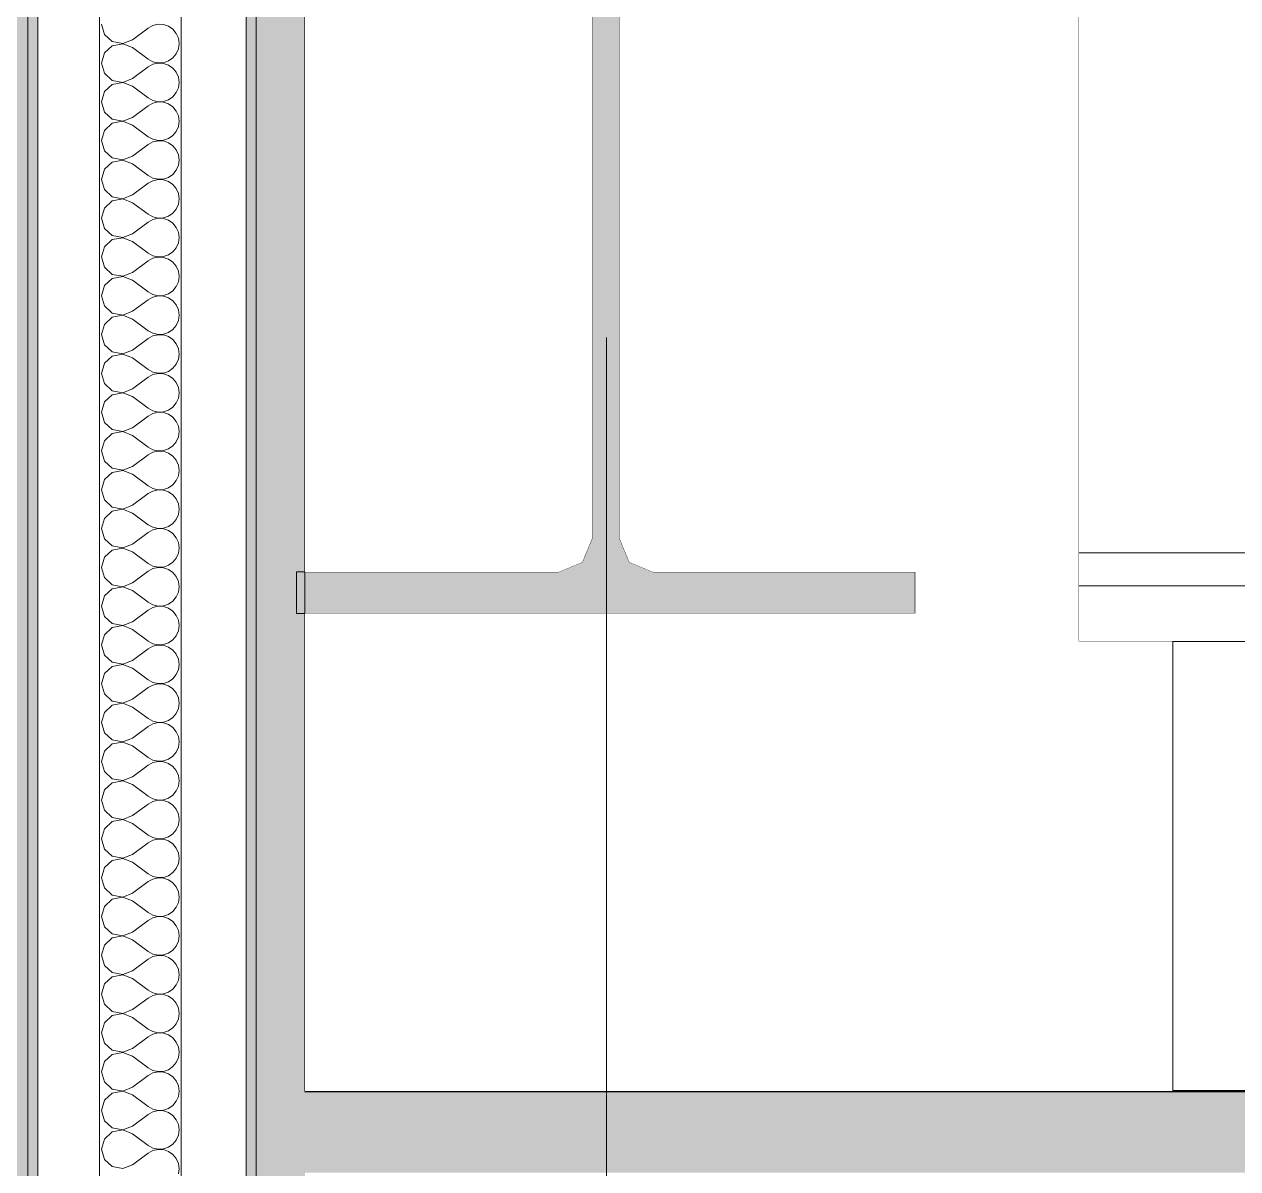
# Model space of a CAD drawing. Header units: millimetres. Extents: x -48147 to 1436659, y -488302 to 18123.
# Drawn here: x 1419576 to 1419948.3, y -476006.6 to -475655.4 of the extents above; entities that cross this region are included whole.
import ezdxf
from ezdxf.enums import TextEntityAlignment as Align

# ---------------------------------------------------------------- set-up
doc = ezdxf.new("R2010")
doc.units = ezdxf.units.MM
doc.header["$MEASUREMENT"] = 0
doc.linetypes.add('Double Dashed', pattern=[546.805537, 264.583325, -105.833328, 70.555556, -105.833328])
doc.linetypes.add('Wipeout_Contour', pattern=[1000, 0, -1000])
for name, color, linetype in [('A-25-M_Wall_Int', 7, 'Continuous'), ('New_A-15-MG_Structural_Grid_Phase_2', 7, 'Continuous'), ('New_A-20-M_Ceiling', 7, 'Continuous'), ('New_A-25-M_Wall_Int', 7, 'Continuous'), ('S-280-M_STRUCT_FRAME.IFC Import', 7, 'Continuous')]:
    doc.layers.add(name, color=color, linetype=linetype)
for name, color, linetype, lineweight in [('A-25-M_Wall_Int_Pen_No__87', 8, 'Continuous', 20), ('New_A-25-M_Wall_Int_Pen_No__1', 7, 'Continuous', 13), ('S-280-M_STRUCT_FRAME.IFC Import_Pen_No__1', 7, 'Continuous', 13), ('S-280-M_STRUCT_FRAME.IFC Import_Pen_No__160', 5, 'Continuous', 200), ('S-280-M_STRUCT_FRAME.IFC Import_Pen_No__90', 8, 'Continuous', 20)]:
    doc.layers.add(name, color=color, linetype=linetype, lineweight=lineweight)
for name, color, linetype, lineweight, true_color in [('New_A-15-MG_Structural_Grid_Phase_2_Pen_No__222', 7, 'Continuous', 13, 0x65af33), ('New_A-20-M_Ceiling_Pen_No__107', 7, 'Continuous', 15, 0xa6a6a6), ('New_A-20-M_Ceiling_Pen_No__29', 7, 'Continuous', 50, 0x2a2a2a), ('New_A-25-M_Wall_Int_Pen_No__107', 7, 'Continuous', 15, 0xa6a6a6)]:
    doc.layers.add(name, color=color, linetype=linetype, lineweight=lineweight, true_color=true_color)
doc.styles.add('GENERATED_STYLE_2', font='')
doc.styles.get('GENERATED_STYLE_2').set_extended_font_data('Swis721 BT')

# ---------------------------------------------------------------- blocks, each defined once
blk = doc.blocks.new('Section Elem_308_2', base_point=(1424163.9, -483032.8))
at = {"layer": 'New_A-20-M_Ceiling_Pen_No__107', "linetype": 'Continuous'}
blk.add_hatch(color=256, dxfattribs=at).paths.add_polyline_path([(1430490.16, -475982.8), (1419662.12, -475982.8), (1419662.12, -476007.8), (1430490.16, -476007.8)])
at = {"layer": 'New_A-20-M_Ceiling_Pen_No__29', "linetype": 'Continuous'}
blk.add_line((1430490.16, -475982.8), (1419662.12, -475982.8), dxfattribs=at)
blk = doc.blocks.new('*X360', base_point=(1424163.9, -483032.8))
at = {"layer": 'New_A-25-M_Wall_Int_Pen_No__107', "linetype": 'Continuous'}
for p, q in [((1419599.71, -475655.42), (1419600.6, -475658.55)), ((1419609.24, -475660.18), (1419614, -475656.61)), ((1419615.44, -475655.81), (1419614, -475656.61)), ((1419617.04, -475655.44), (1419615.44, -475655.81)), ((1419618.68, -475655.52), (1419617.04, -475655.44)), ((1419620.23, -475656.04), (1419618.68, -475655.52)), ((1419621.59, -475656.97), (1419620.23, -475656.04)), ((1419622.63, -475658.24), (1419621.59, -475656.97)), ((1419600.6, -475658.55), (1419603, -475660.74)), ((1419603, -475660.74), (1419606.2, -475661.34)), ((1419606.2, -475661.39), (1419603, -475662)), ((1419606.2, -475661.34), (1419609.24, -475660.18)), ((1419609.24, -475662.56), (1419606.2, -475661.39)), ((1419623.3, -475659.74), (1419622.63, -475658.24)), ((1419623.52, -475661.37), (1419623.3, -475659.74)), ((1419623.3, -475662.99), (1419623.52, -475661.37)), ((1419600.6, -475664.19), (1419599.71, -475667.32)), ((1419603, -475662), (1419600.6, -475664.19)), ((1419609.24, -475662.56), (1419614, -475666.13)), ((1419621.59, -475665.76), (1419622.63, -475664.5)), ((1419622.63, -475664.5), (1419623.3, -475662.99)), ((1419599.71, -475667.32), (1419600.6, -475670.45)), ((1419609.24, -475672.08), (1419614, -475668.51)), ((1419614, -475666.13), (1419615.44, -475666.92)), ((1419615.44, -475667.72), (1419614, -475668.51)), ((1419615.44, -475666.92), (1419617.04, -475667.3)), ((1419617.04, -475667.34), (1419615.44, -475667.72)), ((1419617.04, -475667.3), (1419618.68, -475667.22)), ((1419618.68, -475667.42), (1419617.04, -475667.34)), ((1419618.68, -475667.22), (1419620.23, -475666.69)), ((1419620.23, -475667.95), (1419618.68, -475667.42)), ((1419620.23, -475666.69), (1419621.59, -475665.76)), ((1419621.59, -475668.88), (1419620.23, -475667.95)), ((1419622.63, -475670.14), (1419621.59, -475668.88)), ((1419600.6, -475670.45), (1419603, -475672.64)), ((1419603, -475672.64), (1419606.2, -475673.25)), ((1419606.2, -475673.25), (1419609.24, -475672.08)), ((1419623.3, -475671.65), (1419622.63, -475670.14)), ((1419623.52, -475673.27), (1419623.3, -475671.65)), ((1419600.6, -475676.1), (1419599.71, -475679.23)), ((1419603, -475673.9), (1419600.6, -475676.1)), ((1419606.2, -475673.3), (1419603, -475673.9)), ((1419609.24, -475674.46), (1419606.2, -475673.3)), ((1419609.24, -475674.46), (1419614, -475678.04)), ((1419621.59, -475677.67), (1419622.63, -475676.4)), ((1419622.63, -475676.4), (1419623.3, -475674.9)), ((1419623.3, -475674.9), (1419623.52, -475673.27)), ((1419599.71, -475679.23), (1419600.6, -475682.35)), ((1419614, -475678.04), (1419615.44, -475678.83)), ((1419615.44, -475679.62), (1419614, -475680.42)), ((1419615.44, -475678.83), (1419617.04, -475679.2)), ((1419617.04, -475679.25), (1419615.44, -475679.62)), ((1419617.04, -475679.2), (1419618.68, -475679.12)), ((1419618.68, -475679.33), (1419617.04, -475679.25)), ((1419618.68, -475679.12), (1419620.23, -475678.6)), ((1419620.23, -475679.85), (1419618.68, -475679.33)), ((1419620.23, -475678.6), (1419621.59, -475677.67)), ((1419621.59, -475680.78), (1419620.23, -475679.85)), ((1419600.6, -475682.35), (1419603, -475684.55)), ((1419609.24, -475683.99), (1419614, -475680.42)), ((1419622.63, -475682.05), (1419621.59, -475680.78)), ((1419623.3, -475683.55), (1419622.63, -475682.05)), ((1419623.52, -475685.18), (1419623.3, -475683.55)), ((1419603, -475685.81), (1419600.6, -475688)), ((1419603, -475684.55), (1419606.2, -475685.15)), ((1419606.2, -475685.2), (1419603, -475685.81)), ((1419606.2, -475685.15), (1419609.24, -475683.99)), ((1419609.24, -475686.37), (1419606.2, -475685.2)), ((1419609.24, -475686.37), (1419614, -475689.94)), ((1419622.63, -475688.31), (1419623.3, -475686.8)), ((1419623.3, -475686.8), (1419623.52, -475685.18)), ((1419600.6, -475688), (1419599.71, -475691.13)), ((1419599.71, -475691.13), (1419600.6, -475694.26)), ((1419614, -475689.94), (1419615.44, -475690.73)), ((1419615.44, -475690.73), (1419617.04, -475691.11)), ((1419617.04, -475691.15), (1419615.44, -475691.53)), ((1419617.04, -475691.11), (1419618.68, -475691.03)), ((1419618.68, -475691.23), (1419617.04, -475691.15)), ((1419618.68, -475691.03), (1419620.23, -475690.5)), ((1419620.23, -475691.76), (1419618.68, -475691.23)), ((1419620.23, -475690.5), (1419621.59, -475689.57)), ((1419621.59, -475689.57), (1419622.63, -475688.31)), ((1419600.6, -475694.26), (1419603, -475696.45)), ((1419609.24, -475695.89), (1419614, -475692.32)), ((1419615.44, -475691.53), (1419614, -475692.32)), ((1419621.59, -475692.69), (1419620.23, -475691.76)), ((1419622.63, -475693.95), (1419621.59, -475692.69)), ((1419623.3, -475695.46), (1419622.63, -475693.95)), ((1419603, -475697.71), (1419600.6, -475699.91)), ((1419603, -475696.45), (1419606.2, -475697.06)), ((1419606.2, -475697.11), (1419603, -475697.71)), ((1419606.2, -475697.06), (1419609.24, -475695.89)), ((1419609.24, -475698.27), (1419606.2, -475697.11)), ((1419609.24, -475698.27), (1419614, -475701.84)), ((1419622.63, -475700.21), (1419623.3, -475698.71)), ((1419623.52, -475697.08), (1419623.3, -475695.46)), ((1419623.3, -475698.71), (1419623.52, -475697.08)), ((1419600.6, -475699.91), (1419599.71, -475703.04)), ((1419614, -475701.84), (1419615.44, -475702.64)), ((1419618.68, -475702.93), (1419620.23, -475702.41)), ((1419620.23, -475702.41), (1419621.59, -475701.48)), ((1419621.59, -475701.48), (1419622.63, -475700.21)), ((1419599.71, -475703.04), (1419600.6, -475706.16)), ((1419600.6, -475706.16), (1419603, -475708.36)), ((1419609.24, -475707.8), (1419614, -475704.23)), ((1419615.44, -475703.43), (1419614, -475704.23)), ((1419615.44, -475702.64), (1419617.04, -475703.01)), ((1419617.04, -475703.06), (1419615.44, -475703.43)), ((1419617.04, -475703.01), (1419618.68, -475702.93)), ((1419618.68, -475703.14), (1419617.04, -475703.06)), ((1419620.23, -475703.66), (1419618.68, -475703.14)), ((1419621.59, -475704.59), (1419620.23, -475703.66)), ((1419622.63, -475705.86), (1419621.59, -475704.59)), ((1419623.3, -475707.36), (1419622.63, -475705.86)), ((1419603, -475709.62), (1419600.6, -475711.81)), ((1419603, -475708.36), (1419606.2, -475708.96)), ((1419606.2, -475709.01), (1419603, -475709.62)), ((1419606.2, -475708.96), (1419609.24, -475707.8)), ((1419609.24, -475710.18), (1419606.2, -475709.01)), ((1419623.52, -475708.99), (1419623.3, -475707.36)), ((1419623.3, -475710.61), (1419623.52, -475708.99)), ((1419600.6, -475711.81), (1419599.71, -475714.94)), ((1419609.24, -475710.18), (1419614, -475713.75)), ((1419614, -475713.75), (1419615.44, -475714.54)), ((1419620.23, -475714.31), (1419621.59, -475713.38)), ((1419621.59, -475713.38), (1419622.63, -475712.12)), ((1419622.63, -475712.12), (1419623.3, -475710.61)), ((1419599.71, -475714.94), (1419600.6, -475718.07)), ((1419609.24, -475719.7), (1419614, -475716.13)), ((1419615.44, -475715.34), (1419614, -475716.13)), ((1419615.44, -475714.54), (1419617.04, -475714.92)), ((1419617.04, -475714.96), (1419615.44, -475715.34)), ((1419617.04, -475714.92), (1419618.68, -475714.84)), ((1419618.68, -475715.04), (1419617.04, -475714.96)), ((1419618.68, -475714.84), (1419620.23, -475714.31)), ((1419620.23, -475715.57), (1419618.68, -475715.04)), ((1419621.59, -475716.5), (1419620.23, -475715.57)), ((1419622.63, -475717.76), (1419621.59, -475716.5)), ((1419600.6, -475718.07), (1419603, -475720.26)), ((1419603, -475720.26), (1419606.2, -475720.87)), ((1419606.2, -475720.92), (1419603, -475721.52)), ((1419606.2, -475720.87), (1419609.24, -475719.7)), ((1419609.24, -475722.08), (1419606.2, -475720.92)), ((1419623.3, -475719.27), (1419622.63, -475717.76)), ((1419623.52, -475720.89), (1419623.3, -475719.27)), ((1419623.3, -475722.52), (1419623.52, -475720.89)), ((1419600.6, -475723.72), (1419599.71, -475726.84)), ((1419603, -475721.52), (1419600.6, -475723.72)), ((1419609.24, -475722.08), (1419614, -475725.65)), ((1419621.59, -475725.29), (1419622.63, -475724.02)), ((1419622.63, -475724.02), (1419623.3, -475722.52)), ((1419599.71, -475726.84), (1419600.6, -475729.97)), ((1419609.24, -475731.61), (1419614, -475728.04)), ((1419614, -475725.65), (1419615.44, -475726.45)), ((1419615.44, -475727.24), (1419614, -475728.04)), ((1419615.44, -475726.45), (1419617.04, -475726.82)), ((1419617.04, -475726.87), (1419615.44, -475727.24)), ((1419617.04, -475726.82), (1419618.68, -475726.74)), ((1419618.68, -475726.95), (1419617.04, -475726.87)), ((1419618.68, -475726.74), (1419620.23, -475726.22)), ((1419620.23, -475727.47), (1419618.68, -475726.95)), ((1419620.23, -475726.22), (1419621.59, -475725.29)), ((1419621.59, -475728.4), (1419620.23, -475727.47)), ((1419622.63, -475729.67), (1419621.59, -475728.4)), ((1419600.6, -475729.97), (1419603, -475732.17)), ((1419603, -475732.17), (1419606.2, -475732.77)), ((1419606.2, -475732.77), (1419609.24, -475731.61)), ((1419623.3, -475731.17), (1419622.63, -475729.67)), ((1419623.52, -475732.8), (1419623.3, -475731.17)), ((1419600.6, -475735.62), (1419599.71, -475738.75)), ((1419603, -475733.43), (1419600.6, -475735.62)), ((1419606.2, -475732.82), (1419603, -475733.43)), ((1419609.24, -475733.99), (1419606.2, -475732.82)), ((1419609.24, -475733.99), (1419614, -475737.56)), ((1419621.59, -475737.19), (1419622.63, -475735.93)), ((1419622.63, -475735.93), (1419623.3, -475734.42)), ((1419623.3, -475734.42), (1419623.52, -475732.8)), ((1419599.71, -475738.75), (1419600.6, -475741.88)), ((1419614, -475737.56), (1419615.44, -475738.35)), ((1419615.44, -475739.15), (1419614, -475739.94)), ((1419615.44, -475738.35), (1419617.04, -475738.73)), ((1419617.04, -475738.77), (1419615.44, -475739.15)), ((1419617.04, -475738.73), (1419618.68, -475738.65)), ((1419618.68, -475738.85), (1419617.04, -475738.77)), ((1419618.68, -475738.65), (1419620.23, -475738.12)), ((1419620.23, -475739.38), (1419618.68, -475738.85)), ((1419620.23, -475738.12), (1419621.59, -475737.19)), ((1419621.59, -475740.31), (1419620.23, -475739.38)), ((1419600.6, -475741.88), (1419603, -475744.07)), ((1419606.2, -475744.68), (1419609.24, -475743.51)), ((1419609.24, -475743.51), (1419614, -475739.94)), ((1419622.63, -475741.57), (1419621.59, -475740.31)), ((1419623.3, -475743.08), (1419622.63, -475741.57)), ((1419623.52, -475744.7), (1419623.3, -475743.08)), ((1419603, -475745.33), (1419600.6, -475747.52)), ((1419603, -475744.07), (1419606.2, -475744.68)), ((1419606.2, -475744.73), (1419603, -475745.33)), ((1419609.24, -475745.89), (1419606.2, -475744.73)), ((1419609.24, -475745.89), (1419614, -475749.46)), ((1419622.63, -475747.83), (1419623.3, -475746.33)), ((1419623.3, -475746.33), (1419623.52, -475744.7)), ((1419600.6, -475747.52), (1419599.71, -475750.65)), ((1419599.71, -475750.65), (1419600.6, -475753.78)), ((1419614, -475749.46), (1419615.44, -475750.26)), ((1419615.44, -475750.26), (1419617.04, -475750.63)), ((1419617.04, -475750.68), (1419615.44, -475751.05)), ((1419617.04, -475750.63), (1419618.68, -475750.55)), ((1419618.68, -475750.76), (1419617.04, -475750.68)), ((1419618.68, -475750.55), (1419620.23, -475750.03)), ((1419620.23, -475751.28), (1419618.68, -475750.76)), ((1419620.23, -475750.03), (1419621.59, -475749.1)), ((1419621.59, -475749.1), (1419622.63, -475747.83)), ((1419600.6, -475753.78), (1419603, -475755.98)), ((1419609.24, -475755.42), (1419614, -475751.84)), ((1419615.44, -475751.05), (1419614, -475751.84)), ((1419621.59, -475752.21), (1419620.23, -475751.28)), ((1419622.63, -475753.48), (1419621.59, -475752.21)), ((1419623.3, -475754.98), (1419622.63, -475753.48)), ((1419603, -475757.23), (1419600.6, -475759.43)), ((1419603, -475755.98), (1419606.2, -475756.58)), ((1419606.2, -475756.63), (1419603, -475757.23)), ((1419606.2, -475756.58), (1419609.24, -475755.42)), ((1419609.24, -475757.8), (1419606.2, -475756.63)), ((1419609.24, -475757.8), (1419614, -475761.37)), ((1419622.63, -475759.74), (1419623.3, -475758.23)), ((1419623.52, -475756.61), (1419623.3, -475754.98)), ((1419623.3, -475758.23), (1419623.52, -475756.61)), ((1419600.6, -475759.43), (1419599.71, -475762.56)), ((1419614, -475761.37), (1419615.44, -475762.16)), ((1419615.44, -475762.16), (1419617.04, -475762.53)), ((1419618.68, -475762.46), (1419620.23, -475761.93)), ((1419620.23, -475761.93), (1419621.59, -475761)), ((1419621.59, -475761), (1419622.63, -475759.74)), ((1419599.71, -475762.56), (1419600.6, -475765.69)), ((1419600.6, -475765.69), (1419603, -475767.88)), ((1419609.24, -475767.32), (1419614, -475763.75)), ((1419615.44, -475762.95), (1419614, -475763.75)), ((1419617.04, -475762.58), (1419615.44, -475762.95)), ((1419617.04, -475762.53), (1419618.68, -475762.46)), ((1419618.68, -475762.66), (1419617.04, -475762.58)), ((1419620.23, -475763.19), (1419618.68, -475762.66)), ((1419621.59, -475764.12), (1419620.23, -475763.19)), ((1419622.63, -475765.38), (1419621.59, -475764.12)), ((1419623.3, -475766.88), (1419622.63, -475765.38)), ((1419603, -475769.14), (1419600.6, -475771.33)), ((1419603, -475767.88), (1419606.2, -475768.49)), ((1419606.2, -475768.54), (1419603, -475769.14)), ((1419606.2, -475768.49), (1419609.24, -475767.32)), ((1419609.24, -475769.7), (1419606.2, -475768.54)), ((1419623.52, -475768.51), (1419623.3, -475766.88)), ((1419623.3, -475770.14), (1419623.52, -475768.51)), ((1419600.6, -475771.33), (1419599.71, -475774.46)), ((1419609.24, -475769.7), (1419614, -475773.27)), ((1419614, -475773.27), (1419615.44, -475774.07)), ((1419620.23, -475773.84), (1419621.59, -475772.91)), ((1419621.59, -475772.91), (1419622.63, -475771.64)), ((1419622.63, -475771.64), (1419623.3, -475770.14)), ((1419599.71, -475774.46), (1419600.6, -475777.59)), ((1419609.24, -475779.23), (1419614, -475775.65)), ((1419615.44, -475774.86), (1419614, -475775.65)), ((1419615.44, -475774.07), (1419617.04, -475774.44)), ((1419617.04, -475774.49), (1419615.44, -475774.86)), ((1419617.04, -475774.44), (1419618.68, -475774.36)), ((1419618.68, -475774.57), (1419617.04, -475774.49)), ((1419618.68, -475774.36), (1419620.23, -475773.84)), ((1419620.23, -475775.09), (1419618.68, -475774.57)), ((1419621.59, -475776.02), (1419620.23, -475775.09)), ((1419622.63, -475777.29), (1419621.59, -475776.02)), ((1419600.6, -475777.59), (1419603, -475779.79)), ((1419603, -475779.79), (1419606.2, -475780.39)), ((1419606.2, -475780.44), (1419603, -475781.04)), ((1419606.2, -475780.39), (1419609.24, -475779.23)), ((1419609.24, -475781.61), (1419606.2, -475780.44)), ((1419623.3, -475778.79), (1419622.63, -475777.29)), ((1419623.52, -475780.42), (1419623.3, -475778.79)), ((1419623.3, -475782.04), (1419623.52, -475780.42)), ((1419600.6, -475783.24), (1419599.71, -475786.37)), ((1419603, -475781.04), (1419600.6, -475783.24)), ((1419609.24, -475781.61), (1419614, -475785.18)), ((1419621.59, -475784.81), (1419622.63, -475783.55)), ((1419622.63, -475783.55), (1419623.3, -475782.04)), ((1419599.71, -475786.37), (1419600.6, -475789.5)), ((1419609.24, -475791.13), (1419614, -475787.56)), ((1419614, -475785.18), (1419615.44, -475785.97)), ((1419615.44, -475786.76), (1419614, -475787.56)), ((1419615.44, -475785.97), (1419617.04, -475786.34)), ((1419617.04, -475786.39), (1419615.44, -475786.76)), ((1419617.04, -475786.34), (1419618.68, -475786.26)), ((1419618.68, -475786.47), (1419617.04, -475786.39)), ((1419618.68, -475786.26), (1419620.23, -475785.74)), ((1419620.23, -475787), (1419618.68, -475786.47)), ((1419620.23, -475785.74), (1419621.59, -475784.81)), ((1419621.59, -475787.93), (1419620.23, -475787)), ((1419622.63, -475789.19), (1419621.59, -475787.93)), ((1419600.6, -475789.5), (1419603, -475791.69)), ((1419603, -475791.69), (1419606.2, -475792.3)), ((1419606.2, -475792.3), (1419609.24, -475791.13)), ((1419623.3, -475790.69), (1419622.63, -475789.19)), ((1419623.52, -475792.32), (1419623.3, -475790.69)), ((1419600.6, -475795.14), (1419599.71, -475798.27)), ((1419603, -475792.95), (1419600.6, -475795.14)), ((1419606.2, -475792.34), (1419603, -475792.95)), ((1419609.24, -475793.51), (1419606.2, -475792.34)), ((1419609.24, -475793.51), (1419614, -475797.08)), ((1419621.59, -475796.71), (1419622.63, -475795.45)), ((1419622.63, -475795.45), (1419623.3, -475793.95)), ((1419623.3, -475793.95), (1419623.52, -475792.32)), ((1419599.71, -475798.27), (1419600.6, -475801.4)), ((1419614, -475797.08), (1419615.44, -475797.88)), ((1419615.44, -475798.67), (1419614, -475799.46)), ((1419615.44, -475797.88), (1419617.04, -475798.25)), ((1419617.04, -475798.3), (1419615.44, -475798.67)), ((1419617.04, -475798.25), (1419618.68, -475798.17)), ((1419618.68, -475798.38), (1419617.04, -475798.3)), ((1419618.68, -475798.17), (1419620.23, -475797.64)), ((1419620.23, -475798.9), (1419618.68, -475798.38)), ((1419620.23, -475797.64), (1419621.59, -475796.71)), ((1419621.59, -475799.83), (1419620.23, -475798.9)), ((1419600.6, -475801.4), (1419603, -475803.6)), ((1419606.2, -475804.2), (1419609.24, -475803.04)), ((1419609.24, -475803.04), (1419614, -475799.46)), ((1419622.63, -475801.1), (1419621.59, -475799.83)), ((1419623.3, -475802.6), (1419622.63, -475801.1)), ((1419623.52, -475804.23), (1419623.3, -475802.6)), ((1419603, -475804.85), (1419600.6, -475807.05)), ((1419603, -475803.6), (1419606.2, -475804.2)), ((1419606.2, -475804.25), (1419603, -475804.85)), ((1419609.24, -475805.42), (1419606.2, -475804.25)), ((1419609.24, -475805.42), (1419614, -475808.99)), ((1419622.63, -475807.35), (1419623.3, -475805.85)), ((1419623.3, -475805.85), (1419623.52, -475804.23)), ((1419600.6, -475807.05), (1419599.71, -475810.18)), ((1419599.71, -475810.18), (1419600.6, -475813.31)), ((1419614, -475808.99), (1419615.44, -475809.78)), ((1419615.44, -475810.57), (1419614, -475811.37)), ((1419615.44, -475809.78), (1419617.04, -475810.15)), ((1419617.04, -475810.2), (1419615.44, -475810.57)), ((1419617.04, -475810.15), (1419618.68, -475810.07)), ((1419618.68, -475810.28), (1419617.04, -475810.2)), ((1419618.68, -475810.07), (1419620.23, -475809.55)), ((1419620.23, -475810.81), (1419618.68, -475810.28)), ((1419620.23, -475809.55), (1419621.59, -475808.62)), ((1419621.59, -475808.62), (1419622.63, -475807.35)), ((1419600.6, -475813.31), (1419603, -475815.5)), ((1419609.24, -475814.94), (1419614, -475811.37)), ((1419621.59, -475811.74), (1419620.23, -475810.81)), ((1419622.63, -475813), (1419621.59, -475811.74)), ((1419623.3, -475814.5), (1419622.63, -475813)), ((1419603, -475816.76), (1419600.6, -475818.95)), ((1419603, -475815.5), (1419606.2, -475816.11)), ((1419606.2, -475816.15), (1419603, -475816.76)), ((1419606.2, -475816.11), (1419609.24, -475814.94)), ((1419609.24, -475817.32), (1419606.2, -475816.15)), ((1419609.24, -475817.32), (1419614, -475820.89)), ((1419622.63, -475819.26), (1419623.3, -475817.76)), ((1419623.52, -475816.13), (1419623.3, -475814.5)), ((1419623.3, -475817.76), (1419623.52, -475816.13)), ((1419600.6, -475818.95), (1419599.71, -475822.08)), ((1419614, -475820.89), (1419615.44, -475821.69)), ((1419615.44, -475821.69), (1419617.04, -475822.06)), ((1419618.68, -475821.98), (1419620.23, -475821.45)), ((1419620.23, -475821.45), (1419621.59, -475820.52)), ((1419621.59, -475820.52), (1419622.63, -475819.26)), ((1419599.71, -475822.08), (1419600.6, -475825.21)), ((1419600.6, -475825.21), (1419603, -475827.41)), ((1419609.24, -475826.84), (1419614, -475823.27)), ((1419615.44, -475822.48), (1419614, -475823.27)), ((1419617.04, -475822.11), (1419615.44, -475822.48)), ((1419617.04, -475822.06), (1419618.68, -475821.98)), ((1419618.68, -475822.19), (1419617.04, -475822.11)), ((1419620.23, -475822.71), (1419618.68, -475822.19)), ((1419621.59, -475823.64), (1419620.23, -475822.71)), ((1419622.63, -475824.91), (1419621.59, -475823.64)), ((1419623.3, -475826.41), (1419622.63, -475824.91)), ((1419603, -475828.66), (1419600.6, -475830.86)), ((1419603, -475827.41), (1419606.2, -475828.01)), ((1419606.2, -475828.06), (1419603, -475828.66)), ((1419606.2, -475828.01), (1419609.24, -475826.84)), ((1419609.24, -475829.23), (1419606.2, -475828.06)), ((1419623.52, -475828.04), (1419623.3, -475826.41)), ((1419623.3, -475829.66), (1419623.52, -475828.04)), ((1419600.6, -475830.86), (1419599.71, -475833.99)), ((1419609.24, -475829.23), (1419614, -475832.8)), ((1419614, -475832.8), (1419615.44, -475833.59)), ((1419620.23, -475833.36), (1419621.59, -475832.43)), ((1419621.59, -475832.43), (1419622.63, -475831.16)), ((1419622.63, -475831.16), (1419623.3, -475829.66)), ((1419599.71, -475833.99), (1419600.6, -475837.12)), ((1419609.24, -475838.75), (1419614, -475835.18)), ((1419615.44, -475834.38), (1419614, -475835.18)), ((1419615.44, -475833.59), (1419617.04, -475833.96)), ((1419617.04, -475834.01), (1419615.44, -475834.38)), ((1419617.04, -475833.96), (1419618.68, -475833.88)), ((1419618.68, -475834.09), (1419617.04, -475834.01)), ((1419618.68, -475833.88), (1419620.23, -475833.36)), ((1419620.23, -475834.62), (1419618.68, -475834.09)), ((1419621.59, -475835.55), (1419620.23, -475834.62)), ((1419622.63, -475836.81), (1419621.59, -475835.55)), ((1419600.6, -475837.12), (1419603, -475839.31)), ((1419603, -475839.31), (1419606.2, -475839.92)), ((1419606.2, -475839.96), (1419603, -475840.57)), ((1419606.2, -475839.92), (1419609.24, -475838.75)), ((1419609.24, -475841.13), (1419606.2, -475839.96)), ((1419623.3, -475838.31), (1419622.63, -475836.81)), ((1419623.52, -475839.94), (1419623.3, -475838.31)), ((1419623.3, -475841.57), (1419623.52, -475839.94)), ((1419600.6, -475842.76), (1419599.71, -475845.89)), ((1419603, -475840.57), (1419600.6, -475842.76)), ((1419609.24, -475841.13), (1419614, -475844.7)), ((1419621.59, -475844.33), (1419622.63, -475843.07)), ((1419622.63, -475843.07), (1419623.3, -475841.57)), ((1419599.71, -475845.89), (1419600.6, -475849.02)), ((1419609.24, -475850.65), (1419614, -475847.08)), ((1419614, -475844.7), (1419615.44, -475845.5)), ((1419615.44, -475846.29), (1419614, -475847.08)), ((1419615.44, -475845.5), (1419617.04, -475845.87)), ((1419617.04, -475845.92), (1419615.44, -475846.29)), ((1419617.04, -475845.87), (1419618.68, -475845.79)), ((1419618.68, -475846), (1419617.04, -475845.92)), ((1419618.68, -475845.79), (1419620.23, -475845.26)), ((1419620.23, -475846.52), (1419618.68, -475846)), ((1419620.23, -475845.26), (1419621.59, -475844.33)), ((1419621.59, -475847.45), (1419620.23, -475846.52)), ((1419622.63, -475848.72), (1419621.59, -475847.45)), ((1419600.6, -475849.02), (1419603, -475851.22)), ((1419603, -475851.22), (1419606.2, -475851.82)), ((1419606.2, -475851.82), (1419609.24, -475850.65)), ((1419623.3, -475850.22), (1419622.63, -475848.72)), ((1419623.52, -475851.84), (1419623.3, -475850.22)), ((1419600.6, -475854.67), (1419599.71, -475857.8)), ((1419603, -475852.47), (1419600.6, -475854.67)), ((1419606.2, -475851.87), (1419603, -475852.47)), ((1419609.24, -475853.04), (1419606.2, -475851.87)), ((1419609.24, -475853.04), (1419614, -475856.61)), ((1419621.59, -475856.24), (1419622.63, -475854.97)), ((1419622.63, -475854.97), (1419623.3, -475853.47)), ((1419623.3, -475853.47), (1419623.52, -475851.84)), ((1419599.71, -475857.8), (1419600.6, -475860.93)), ((1419609.24, -475862.56), (1419614, -475858.99)), ((1419614, -475856.61), (1419615.44, -475857.4)), ((1419615.44, -475858.19), (1419614, -475858.99)), ((1419615.44, -475857.4), (1419617.04, -475857.77)), ((1419617.04, -475857.82), (1419615.44, -475858.19)), ((1419617.04, -475857.77), (1419618.68, -475857.69)), ((1419618.68, -475857.9), (1419617.04, -475857.82)), ((1419618.68, -475857.69), (1419620.23, -475857.17)), ((1419620.23, -475858.43), (1419618.68, -475857.9)), ((1419620.23, -475857.17), (1419621.59, -475856.24)), ((1419621.59, -475859.36), (1419620.23, -475858.43)), ((1419600.6, -475860.93), (1419603, -475863.12)), ((1419606.2, -475863.73), (1419609.24, -475862.56)), ((1419622.63, -475860.62), (1419621.59, -475859.36)), ((1419623.3, -475862.12), (1419622.63, -475860.62)), ((1419623.52, -475863.75), (1419623.3, -475862.12)), ((1419603, -475864.38), (1419600.6, -475866.57)), ((1419603, -475863.12), (1419606.2, -475863.73)), ((1419606.2, -475863.77), (1419603, -475864.38)), ((1419609.24, -475864.94), (1419606.2, -475863.77)), ((1419609.24, -475864.94), (1419614, -475868.51)), ((1419622.63, -475866.88), (1419623.3, -475865.38)), ((1419623.3, -475865.38), (1419623.52, -475863.75)), ((1419600.6, -475866.57), (1419599.71, -475869.7)), ((1419599.71, -475869.7), (1419600.6, -475872.83)), ((1419614, -475868.51), (1419615.44, -475869.31)), ((1419615.44, -475870.1), (1419614, -475870.89)), ((1419615.44, -475869.31), (1419617.04, -475869.68)), ((1419617.04, -475869.73), (1419615.44, -475870.1)), ((1419617.04, -475869.68), (1419618.68, -475869.6)), ((1419618.68, -475869.81), (1419617.04, -475869.73)), ((1419618.68, -475869.6), (1419620.23, -475869.07)), ((1419620.23, -475870.33), (1419618.68, -475869.81)), ((1419620.23, -475869.07), (1419621.59, -475868.14)), ((1419621.59, -475868.14), (1419622.63, -475866.88)), ((1419600.6, -475872.83), (1419603, -475875.03)), ((1419609.24, -475874.46), (1419614, -475870.89)), ((1419621.59, -475871.26), (1419620.23, -475870.33)), ((1419622.63, -475872.52), (1419621.59, -475871.26)), ((1419623.3, -475874.03), (1419622.63, -475872.52)), ((1419603, -475876.28), (1419600.6, -475878.48)), ((1419603, -475875.03), (1419606.2, -475875.63)), ((1419606.2, -475875.68), (1419603, -475876.28)), ((1419606.2, -475875.63), (1419609.24, -475874.46)), ((1419609.24, -475876.84), (1419606.2, -475875.68)), ((1419609.24, -475876.84), (1419614, -475880.42)), ((1419622.63, -475878.78), (1419623.3, -475877.28)), ((1419623.52, -475875.65), (1419623.3, -475874.03)), ((1419623.3, -475877.28), (1419623.52, -475875.65)), ((1419600.6, -475878.48), (1419599.71, -475881.61)), ((1419614, -475880.42), (1419615.44, -475881.21)), ((1419615.44, -475881.21), (1419617.04, -475881.58)), ((1419618.68, -475881.5), (1419620.23, -475880.98)), ((1419620.23, -475880.98), (1419621.59, -475880.05)), ((1419621.59, -475880.05), (1419622.63, -475878.78)), ((1419599.71, -475881.61), (1419600.6, -475884.74)), ((1419600.6, -475884.74), (1419603, -475886.93)), ((1419609.24, -475886.37), (1419614, -475882.8)), ((1419615.44, -475882), (1419614, -475882.8)), ((1419617.04, -475881.63), (1419615.44, -475882)), ((1419617.04, -475881.58), (1419618.68, -475881.5)), ((1419618.68, -475881.71), (1419617.04, -475881.63)), ((1419620.23, -475882.23), (1419618.68, -475881.71)), ((1419621.59, -475883.16), (1419620.23, -475882.23)), ((1419622.63, -475884.43), (1419621.59, -475883.16)), ((1419623.3, -475885.93), (1419622.63, -475884.43)), ((1419603, -475888.19), (1419600.6, -475890.38)), ((1419603, -475886.93), (1419606.2, -475887.53)), ((1419606.2, -475887.58), (1419603, -475888.19)), ((1419606.2, -475887.53), (1419609.24, -475886.37)), ((1419609.24, -475888.75), (1419606.2, -475887.58)), ((1419609.24, -475888.75), (1419614, -475892.32)), ((1419623.52, -475887.56), (1419623.3, -475885.93)), ((1419623.3, -475889.19), (1419623.52, -475887.56)), ((1419600.6, -475890.38), (1419599.71, -475893.51)), ((1419614, -475892.32), (1419615.44, -475893.12)), ((1419620.23, -475892.88), (1419621.59, -475891.95)), ((1419621.59, -475891.95), (1419622.63, -475890.69)), ((1419622.63, -475890.69), (1419623.3, -475889.19)), ((1419599.71, -475893.51), (1419600.6, -475896.64)), ((1419609.24, -475898.27), (1419614, -475894.7)), ((1419615.44, -475893.91), (1419614, -475894.7)), ((1419615.44, -475893.12), (1419617.04, -475893.49)), ((1419617.04, -475893.54), (1419615.44, -475893.91)), ((1419617.04, -475893.49), (1419618.68, -475893.41)), ((1419618.68, -475893.61), (1419617.04, -475893.54)), ((1419618.68, -475893.41), (1419620.23, -475892.88)), ((1419620.23, -475894.14), (1419618.68, -475893.61)), ((1419621.59, -475895.07), (1419620.23, -475894.14)), ((1419622.63, -475896.33), (1419621.59, -475895.07)), ((1419600.6, -475896.64), (1419603, -475898.84)), ((1419603, -475898.84), (1419606.2, -475899.44)), ((1419606.2, -475899.49), (1419603, -475900.09)), ((1419606.2, -475899.44), (1419609.24, -475898.27)), ((1419609.24, -475900.65), (1419606.2, -475899.49)), ((1419623.3, -475897.84), (1419622.63, -475896.33)), ((1419623.52, -475899.46), (1419623.3, -475897.84)), ((1419623.3, -475901.09), (1419623.52, -475899.46)), ((1419600.6, -475902.29), (1419599.71, -475905.42)), ((1419603, -475900.09), (1419600.6, -475902.29)), ((1419609.24, -475900.65), (1419614, -475904.23)), ((1419621.59, -475903.86), (1419622.63, -475902.59)), ((1419622.63, -475902.59), (1419623.3, -475901.09)), ((1419599.71, -475905.42), (1419600.6, -475908.55)), ((1419609.24, -475910.18), (1419614, -475906.61)), ((1419614, -475904.23), (1419615.44, -475905.02)), ((1419615.44, -475905.81), (1419614, -475906.61)), ((1419615.44, -475905.02), (1419617.04, -475905.39)), ((1419617.04, -475905.44), (1419615.44, -475905.81)), ((1419617.04, -475905.39), (1419618.68, -475905.31)), ((1419618.68, -475905.52), (1419617.04, -475905.44)), ((1419618.68, -475905.31), (1419620.23, -475904.79)), ((1419620.23, -475906.04), (1419618.68, -475905.52)), ((1419620.23, -475904.79), (1419621.59, -475903.86)), ((1419621.59, -475906.97), (1419620.23, -475906.04)), ((1419622.63, -475908.24), (1419621.59, -475906.97)), ((1419600.6, -475908.55), (1419603, -475910.74)), ((1419603, -475910.74), (1419606.2, -475911.34)), ((1419606.2, -475911.34), (1419609.24, -475910.18)), ((1419623.3, -475909.74), (1419622.63, -475908.24)), ((1419623.52, -475911.37), (1419623.3, -475909.74)), ((1419600.6, -475914.19), (1419599.71, -475917.32)), ((1419603, -475912), (1419600.6, -475914.19)), ((1419606.2, -475911.39), (1419603, -475912)), ((1419609.24, -475912.56), (1419606.2, -475911.39)), ((1419609.24, -475912.56), (1419614, -475916.13)), ((1419621.59, -475915.76), (1419622.63, -475914.5)), ((1419622.63, -475914.5), (1419623.3, -475912.99)), ((1419623.3, -475912.99), (1419623.52, -475911.37)), ((1419599.71, -475917.32), (1419600.6, -475920.45)), ((1419609.24, -475922.08), (1419614, -475918.51)), ((1419614, -475916.13), (1419615.44, -475916.92)), ((1419615.44, -475917.72), (1419614, -475918.51)), ((1419615.44, -475916.92), (1419617.04, -475917.3)), ((1419617.04, -475917.34), (1419615.44, -475917.72)), ((1419617.04, -475917.3), (1419618.68, -475917.22)), ((1419618.68, -475917.42), (1419617.04, -475917.34)), ((1419618.68, -475917.22), (1419620.23, -475916.69)), ((1419620.23, -475917.95), (1419618.68, -475917.42)), ((1419620.23, -475916.69), (1419621.59, -475915.76)), ((1419621.59, -475918.88), (1419620.23, -475917.95)), ((1419600.6, -475920.45), (1419603, -475922.64)), ((1419606.2, -475923.25), (1419609.24, -475922.08)), ((1419622.63, -475920.14), (1419621.59, -475918.88)), ((1419623.3, -475921.65), (1419622.63, -475920.14)), ((1419623.52, -475923.27), (1419623.3, -475921.65)), ((1419603, -475923.9), (1419600.6, -475926.1)), ((1419603, -475922.64), (1419606.2, -475923.25)), ((1419606.2, -475923.3), (1419603, -475923.9)), ((1419609.24, -475924.46), (1419606.2, -475923.3)), ((1419609.24, -475924.46), (1419614, -475928.04)), ((1419622.63, -475926.4), (1419623.3, -475924.9)), ((1419623.3, -475924.9), (1419623.52, -475923.27)), ((1419600.6, -475926.1), (1419599.71, -475929.23)), ((1419599.71, -475929.23), (1419600.6, -475932.35)), ((1419614, -475928.04), (1419615.44, -475928.83)), ((1419615.44, -475929.62), (1419614, -475930.42)), ((1419615.44, -475928.83), (1419617.04, -475929.2)), ((1419617.04, -475929.25), (1419615.44, -475929.62)), ((1419617.04, -475929.2), (1419618.68, -475929.12)), ((1419618.68, -475929.33), (1419617.04, -475929.25)), ((1419618.68, -475929.12), (1419620.23, -475928.6)), ((1419620.23, -475929.85), (1419618.68, -475929.33)), ((1419620.23, -475928.6), (1419621.59, -475927.67)), ((1419621.59, -475927.67), (1419622.63, -475926.4)), ((1419600.6, -475932.35), (1419603, -475934.55)), ((1419609.24, -475933.99), (1419614, -475930.42)), ((1419621.59, -475930.78), (1419620.23, -475929.85)), ((1419622.63, -475932.05), (1419621.59, -475930.78)), ((1419623.3, -475933.55), (1419622.63, -475932.05)), ((1419603, -475935.81), (1419600.6, -475938)), ((1419603, -475934.55), (1419606.2, -475935.15)), ((1419606.2, -475935.2), (1419603, -475935.81)), ((1419606.2, -475935.15), (1419609.24, -475933.99)), ((1419609.24, -475936.37), (1419606.2, -475935.2)), ((1419609.24, -475936.37), (1419614, -475939.94)), ((1419622.63, -475938.31), (1419623.3, -475936.8)), ((1419623.52, -475935.18), (1419623.3, -475933.55)), ((1419623.3, -475936.8), (1419623.52, -475935.18)), ((1419600.6, -475938), (1419599.71, -475941.13)), ((1419614, -475939.94), (1419615.44, -475940.73)), ((1419615.44, -475940.73), (1419617.04, -475941.11)), ((1419618.68, -475941.03), (1419620.23, -475940.5)), ((1419620.23, -475940.5), (1419621.59, -475939.57)), ((1419621.59, -475939.57), (1419622.63, -475938.31)), ((1419599.71, -475941.13), (1419600.6, -475944.26)), ((1419600.6, -475944.26), (1419603, -475946.45)), ((1419609.24, -475945.89), (1419614, -475942.32)), ((1419615.44, -475941.53), (1419614, -475942.32)), ((1419617.04, -475941.15), (1419615.44, -475941.53)), ((1419617.04, -475941.11), (1419618.68, -475941.03)), ((1419618.68, -475941.23), (1419617.04, -475941.15)), ((1419620.23, -475941.76), (1419618.68, -475941.23)), ((1419621.59, -475942.69), (1419620.23, -475941.76)), ((1419622.63, -475943.95), (1419621.59, -475942.69)), ((1419623.3, -475945.46), (1419622.63, -475943.95)), ((1419603, -475947.71), (1419600.6, -475949.91)), ((1419603, -475946.45), (1419606.2, -475947.06)), ((1419606.2, -475947.11), (1419603, -475947.71)), ((1419606.2, -475947.06), (1419609.24, -475945.89)), ((1419609.24, -475948.27), (1419606.2, -475947.11)), ((1419609.24, -475948.27), (1419614, -475951.84)), ((1419623.52, -475947.08), (1419623.3, -475945.46)), ((1419623.3, -475948.71), (1419623.52, -475947.08)), ((1419600.6, -475949.91), (1419599.71, -475953.04)), ((1419614, -475951.84), (1419615.44, -475952.64)), ((1419620.23, -475952.41), (1419621.59, -475951.48)), ((1419621.59, -475951.48), (1419622.63, -475950.21)), ((1419622.63, -475950.21), (1419623.3, -475948.71)), ((1419599.71, -475953.04), (1419600.6, -475956.16)), ((1419609.24, -475957.8), (1419614, -475954.23)), ((1419615.44, -475953.43), (1419614, -475954.23)), ((1419615.44, -475952.64), (1419617.04, -475953.01)), ((1419617.04, -475953.06), (1419615.44, -475953.43)), ((1419617.04, -475953.01), (1419618.68, -475952.93)), ((1419618.68, -475953.14), (1419617.04, -475953.06)), ((1419618.68, -475952.93), (1419620.23, -475952.41)), ((1419620.23, -475953.66), (1419618.68, -475953.14)), ((1419621.59, -475954.59), (1419620.23, -475953.66)), ((1419622.63, -475955.86), (1419621.59, -475954.59)), ((1419600.6, -475956.16), (1419603, -475958.36)), ((1419603, -475958.36), (1419606.2, -475958.96)), ((1419606.2, -475959.01), (1419603, -475959.62)), ((1419606.2, -475958.96), (1419609.24, -475957.8)), ((1419609.24, -475960.18), (1419606.2, -475959.01)), ((1419623.3, -475957.36), (1419622.63, -475955.86)), ((1419623.52, -475958.99), (1419623.3, -475957.36)), ((1419623.3, -475960.61), (1419623.52, -475958.99)), ((1419600.6, -475961.81), (1419599.71, -475964.94)), ((1419603, -475959.62), (1419600.6, -475961.81)), ((1419609.24, -475960.18), (1419614, -475963.75)), ((1419621.59, -475963.38), (1419622.63, -475962.12)), ((1419622.63, -475962.12), (1419623.3, -475960.61)), ((1419599.71, -475964.94), (1419600.6, -475968.07)), ((1419609.24, -475969.7), (1419614, -475966.13)), ((1419614, -475963.75), (1419615.44, -475964.54)), ((1419615.44, -475965.34), (1419614, -475966.13)), ((1419615.44, -475964.54), (1419617.04, -475964.92)), ((1419617.04, -475964.96), (1419615.44, -475965.34)), ((1419617.04, -475964.92), (1419618.68, -475964.84)), ((1419618.68, -475965.04), (1419617.04, -475964.96)), ((1419618.68, -475964.84), (1419620.23, -475964.31)), ((1419620.23, -475965.57), (1419618.68, -475965.04)), ((1419620.23, -475964.31), (1419621.59, -475963.38)), ((1419621.59, -475966.5), (1419620.23, -475965.57)), ((1419622.63, -475967.76), (1419621.59, -475966.5)), ((1419600.6, -475968.07), (1419603, -475970.26)), ((1419603, -475970.26), (1419606.2, -475970.87)), ((1419606.2, -475970.87), (1419609.24, -475969.7)), ((1419623.3, -475969.27), (1419622.63, -475967.76)), ((1419623.52, -475970.89), (1419623.3, -475969.27)), ((1419600.6, -475973.72), (1419599.71, -475976.84)), ((1419603, -475971.52), (1419600.6, -475973.72)), ((1419606.2, -475970.92), (1419603, -475971.52)), ((1419609.24, -475972.08), (1419606.2, -475970.92)), ((1419609.24, -475972.08), (1419614, -475975.65)), ((1419621.59, -475975.29), (1419622.63, -475974.02)), ((1419622.63, -475974.02), (1419623.3, -475972.52)), ((1419623.3, -475972.52), (1419623.52, -475970.89)), ((1419599.71, -475976.84), (1419600.6, -475979.97)), ((1419609.24, -475981.61), (1419614, -475978.04)), ((1419614, -475975.65), (1419615.44, -475976.45)), ((1419615.44, -475977.24), (1419614, -475978.04)), ((1419615.44, -475976.45), (1419617.04, -475976.82)), ((1419617.04, -475976.87), (1419615.44, -475977.24)), ((1419617.04, -475976.82), (1419618.68, -475976.74)), ((1419618.68, -475976.95), (1419617.04, -475976.87)), ((1419618.68, -475976.74), (1419620.23, -475976.22)), ((1419620.23, -475977.47), (1419618.68, -475976.95)), ((1419620.23, -475976.22), (1419621.59, -475975.29)), ((1419621.59, -475978.4), (1419620.23, -475977.47)), ((1419600.6, -475979.97), (1419603, -475982.17)), ((1419606.2, -475982.77), (1419609.24, -475981.61)), ((1419622.63, -475979.67), (1419621.59, -475978.4)), ((1419623.3, -475981.17), (1419622.63, -475979.67)), ((1419623.52, -475982.8), (1419623.3, -475981.17)), ((1419603, -475983.43), (1419600.6, -475985.62)), ((1419603, -475982.17), (1419606.2, -475982.77)), ((1419606.2, -475982.82), (1419603, -475983.43)), ((1419609.24, -475983.99), (1419606.2, -475982.82)), ((1419609.24, -475983.99), (1419614, -475987.56)), ((1419622.63, -475985.93), (1419623.3, -475984.42)), ((1419623.3, -475984.42), (1419623.52, -475982.8)), ((1419600.6, -475985.62), (1419599.71, -475988.75)), ((1419599.71, -475988.75), (1419600.6, -475991.88)), ((1419614, -475987.56), (1419615.44, -475988.35)), ((1419615.44, -475989.15), (1419614, -475989.94)), ((1419615.44, -475988.35), (1419617.04, -475988.73)), ((1419617.04, -475988.77), (1419615.44, -475989.15)), ((1419617.04, -475988.73), (1419618.68, -475988.65)), ((1419618.68, -475988.85), (1419617.04, -475988.77)), ((1419618.68, -475988.65), (1419620.23, -475988.12)), ((1419620.23, -475989.38), (1419618.68, -475988.85)), ((1419620.23, -475988.12), (1419621.59, -475987.19)), ((1419621.59, -475987.19), (1419622.63, -475985.93)), ((1419600.6, -475991.88), (1419603, -475994.07)), ((1419609.24, -475993.51), (1419614, -475989.94)), ((1419621.59, -475990.31), (1419620.23, -475989.38)), ((1419622.63, -475991.57), (1419621.59, -475990.31)), ((1419623.3, -475993.08), (1419622.63, -475991.57)), ((1419603, -475995.33), (1419600.6, -475997.52)), ((1419603, -475994.07), (1419606.2, -475994.68)), ((1419606.2, -475994.73), (1419603, -475995.33)), ((1419606.2, -475994.68), (1419609.24, -475993.51)), ((1419609.24, -475995.89), (1419606.2, -475994.73)), ((1419609.24, -475995.89), (1419614, -475999.46)), ((1419622.63, -475997.83), (1419623.3, -475996.33)), ((1419623.52, -475994.7), (1419623.3, -475993.08)), ((1419623.3, -475996.33), (1419623.52, -475994.7)), ((1419600.6, -475997.52), (1419599.71, -476000.65)), ((1419614, -475999.46), (1419615.44, -476000.26)), ((1419615.44, -476000.26), (1419617.04, -476000.63)), ((1419618.68, -476000.55), (1419620.23, -476000.03)), ((1419620.23, -476000.03), (1419621.59, -475999.1)), ((1419621.59, -475999.1), (1419622.63, -475997.83)), ((1419599.71, -476000.65), (1419600.6, -476003.78)), ((1419600.6, -476003.78), (1419603, -476005.98)), ((1419609.24, -476005.42), (1419614, -476001.84)), ((1419615.44, -476001.05), (1419614, -476001.84)), ((1419617.04, -476000.68), (1419615.44, -476001.05)), ((1419617.04, -476000.63), (1419618.68, -476000.55)), ((1419618.68, -476000.76), (1419617.04, -476000.68)), ((1419620.23, -476001.28), (1419618.68, -476000.76)), ((1419621.59, -476002.21), (1419620.23, -476001.28)), ((1419622.63, -476003.48), (1419621.59, -476002.21)), ((1419623.3, -476004.98), (1419622.63, -476003.48)), ((1419603, -476005.98), (1419606.2, -476006.58)), ((1419606.2, -476006.58), (1419609.24, -476005.42)), ((1419623.52, -476006.61), (1419623.3, -476004.98)), ((1419623.3, -476008.23), (1419623.52, -476006.61))]:
    blk.add_line(p, q, dxfattribs=at)
blk = doc.blocks.new('Section Elem_332_2', base_point=(1424163.9, -483032.8))
at = {"layer": 'New_A-25-M_Wall_Int_Pen_No__107', "linetype": 'Continuous'}
for points in [[(1419562.12, -475382.8), (1419562.12, -478982.8), (1419577.12, -478982.8), (1419577.12, -475382.8)], [(1419647.12, -478982.8), (1419662.12, -478982.8), (1419662.12, -475382.8), (1419647.12, -475382.8)]]:
    blk.add_hatch(color=256, dxfattribs=at).paths.add_polyline_path(points)
at = {"layer": 'New_A-25-M_Wall_Int_Pen_No__107', "linetype": 'Continuous', "lineweight": 0, "true_color": 0x535353}
blk.add_hatch(color=251, dxfattribs=at).paths.add_polyline_path([(1419644.12, -478982.8), (1419647.12, -478982.8), (1419647.12, -475382.8), (1419644.12, -475382.8)])
at = {"layer": 'New_A-25-M_Wall_Int_Pen_No__1', "linetype": 'Continuous'}
for p, q in [((1419577.12, -475382.8), (1419577.12, -478982.8)), ((1419647.12, -475382.8), (1419647.12, -478982.8)), ((1419662.12, -475382.8), (1419662.12, -475982.8))]:
    blk.add_line(p, q, dxfattribs=at)
at = {"color": 254, "linetype": 'Wipeout_Contour', "lineweight": 0, "ltscale": 5990749.355573635}
blk.add_wipeout([(1419624.12, -478982.8), (1419644.12, -478982.8), (1419644.12, -475382.8), (1419624.12, -475382.8)], dxfattribs=at).dxf.layer = 'New_A-25-M_Wall_Int'
at = {"layer": 'New_A-25-M_Wall_Int_Pen_No__1', "linetype": 'Continuous'}
blk.add_line((1419644.12, -475382.8), (1419644.12, -478982.8), dxfattribs=at)
at = {"color": 254, "linetype": 'Wipeout_Contour', "lineweight": 0, "ltscale": 5990664.046063169}
blk.add_wipeout([(1419599.12, -478982.8), (1419624.12, -478982.8), (1419624.12, -475382.8), (1419599.12, -475382.8)], dxfattribs=at).dxf.layer = 'New_A-25-M_Wall_Int'
at = {"layer": 'New_A-25-M_Wall_Int_Pen_No__1', "linetype": 'Continuous'}
blk.add_line((1419624.12, -475382.8), (1419624.12, -478982.8), dxfattribs=at)
at = {"layer": 'New_A-25-M_Wall_Int'}
blk.add_blockref('*X360', (1424163.9, -483032.8), dxfattribs=at)
at = {"color": 254, "linetype": 'Wipeout_Contour', "lineweight": 0, "ltscale": 5990580.632433724}
blk.add_wipeout([(1419580.12, -478982.8), (1419599.12, -478982.8), (1419599.12, -475382.8), (1419580.12, -475382.8)], dxfattribs=at).dxf.layer = 'New_A-25-M_Wall_Int'
at = {"layer": 'New_A-25-M_Wall_Int_Pen_No__107', "linetype": 'Continuous', "lineweight": 0, "true_color": 0x535353}
blk.add_hatch(color=251, dxfattribs=at).paths.add_polyline_path([(1419577.12, -478982.8), (1419580.12, -478982.8), (1419580.12, -475382.8), (1419577.12, -475382.8)])
at = {"layer": 'New_A-25-M_Wall_Int_Pen_No__1', "linetype": 'Continuous'}
for p, q in [((1419580.12, -475382.8), (1419580.12, -478982.8)), ((1419599.12, -475382.8), (1419599.12, -478982.8))]:
    blk.add_line(p, q, dxfattribs=at)
blk = doc.blocks.new('Section Elem_375_2', base_point=(1424163.9, -483032.8))
at = {"layer": 'S-280-M_STRUCT_FRAME.IFC Import_Pen_No__1', "linetype": 'Continuous'}
for p, q in [((1419659.49, -475382.8), (1419659.49, -475395.5)), ((1419849.39, -475382.8), (1419849.39, -475395.5)), ((1419659.49, -475823.5), (1419659.49, -475836.2)), ((1419849.39, -475823.5), (1419849.39, -475836.2)), ((1419849.39, -475836.2), (1419659.49, -475836.2))]:
    blk.add_line(p, q, dxfattribs=at)
at = {"layer": 'S-280-M_STRUCT_FRAME.IFC Import_Pen_No__1', "linetype": 'Continuous', "flags": 128}
for points in [[(1419747.2, -475398.48), (1419739.99, -475395.5), (1419659.49, -475395.5)], [(1419849.39, -475395.5), (1419768.89, -475395.5), (1419761.68, -475398.48)], [(1419761.68, -475398.48), (1419758.69, -475405.7), (1419758.69, -475813.3), (1419761.68, -475820.51)], [(1419747.2, -475820.51), (1419739.99, -475823.5), (1419659.49, -475823.5)], [(1419761.68, -475820.51), (1419768.89, -475823.5), (1419849.39, -475823.5)]]:
    blk.add_lwpolyline(points, dxfattribs=at)
at = {"layer": 'S-280-M_STRUCT_FRAME.IFC Import_Pen_No__90', "linetype": 'Continuous'}
for p, q in [((1419739.95, -475395.5), (1419747.17, -475398.48)), ((1419747.17, -475398.48), (1419750.15, -475405.7)), ((1419750.15, -475813.3), (1419747.17, -475820.51)), ((1419747.17, -475820.51), (1419739.95, -475823.5))]:
    blk.add_line(p, q, dxfattribs=at)
at = {"color": 254, "linetype": 'Wipeout_Contour', "lineweight": 0, "ltscale": 5989187.72735275}
blk.add_wipeout([(1419750.19, -475512.8), (1419750.16, -475512.8), (1419750.16, -475712.8), (1419750.19, -475712.8)], dxfattribs=at).dxf.layer = 'S-280-M_STRUCT_FRAME.IFC Import'
at = {"layer": 'S-280-M_STRUCT_FRAME.IFC Import_Pen_No__160', "linetype": 'Continuous', "lineweight": 0, "true_color": 0x00007f}
blk.add_hatch(color=176, dxfattribs=at).paths.add_polyline_path([(1419849.39, -475836.2), (1419849.39, -475823.5), (1419768.89, -475823.5), (1419761.68, -475820.51), (1419758.69, -475813.3), (1419758.69, -475405.7), (1419761.68, -475398.48), (1419768.89, -475395.5), (1419849.39, -475395.5), (1419849.39, -475382.8), (1419659.49, -475382.8), (1419659.49, -475395.5), (1419739.99, -475395.5), (1419747.2, -475398.48), (1419750.19, -475405.7), (1419750.19, -475813.3), (1419747.2, -475820.51), (1419739.99, -475823.5), (1419659.49, -475823.5), (1419659.49, -475836.2)])
at = {"layer": 'S-280-M_STRUCT_FRAME.IFC Import_Pen_No__1', "linetype": 'Continuous', "flags": 128}
blk.add_lwpolyline([(1419747.2, -475398.48), (1419750.19, -475405.7), (1419750.19, -475813.3), (1419747.2, -475820.51)], dxfattribs=at)
at = {"layer": 'S-280-M_STRUCT_FRAME.IFC Import_Pen_No__90', "linetype": 'Continuous'}
for p, q in [((1419750.15, -475405.7), (1419750.15, -475512.8)), ((1419750.16, -475712.8), (1419750.16, -475512.8)), ((1419750.15, -475712.8), (1419750.15, -475813.3))]:
    blk.add_line(p, q, dxfattribs=at)
blk = doc.blocks.new('Section Elem_378_2', base_point=(1424163.9, -483032.8))
at = {"color": 254, "linetype": 'Wipeout_Contour', "lineweight": 0, "ltscale": 7515240.335668282}
blk.add_wipeout([(1419899.52, -475817.6), (1429732.31, -475817.6), (1429733.44, -475815.1), (1429733.44, -475410), (1419899.52, -475410)], dxfattribs=at).dxf.layer = 'S-280-M_STRUCT_FRAME.IFC Import'
at = {"color": 254, "linetype": 'Wipeout_Contour', "lineweight": 0, "ltscale": 9023617.184741152}
blk.add_wipeout([(1429634.54, -475827.8), (1419899.52, -475827.8), (1419899.52, -475844.8), (1430490.16, -475844.8), (1430490.16, -475839.8), (1429634.54, -475839.8)], dxfattribs=at).dxf.layer = 'S-280-M_STRUCT_FRAME.IFC Import'
at = {"layer": 'S-280-M_STRUCT_FRAME.IFC Import_Pen_No__90', "linetype": 'Continuous'}
blk.add_line((1419899.52, -475844.8), (1430490.16, -475844.8), dxfattribs=at)
at = {"color": 254, "linetype": 'Wipeout_Contour', "lineweight": 0, "ltscale": 7515492.769858826}
blk.add_wipeout([(1429732.31, -475817.6), (1419899.52, -475817.6), (1419899.52, -475824.81), (1429723.6, -475824.81), (1429730.18, -475822.31)], dxfattribs=at).dxf.layer = 'S-280-M_STRUCT_FRAME.IFC Import'
at = {"layer": 'S-280-M_STRUCT_FRAME.IFC Import_Pen_No__90', "linetype": 'Continuous'}
for p, q in [((1419899.52, -475410), (1419899.52, -475817.6)), ((1419899.52, -475817.6), (1429732.31, -475817.6))]:
    blk.add_line(p, q, dxfattribs=at)
at = {"color": 254, "linetype": 'Wipeout_Contour', "lineweight": 0, "ltscale": 9022138.95749344}
blk.add_wipeout([(1419899.52, -475827.8), (1429634.54, -475827.8), (1429634.54, -475825.3), (1429722.32, -475825.3), (1429723.6, -475824.81), (1419899.52, -475824.81)], dxfattribs=at).dxf.layer = 'S-280-M_STRUCT_FRAME.IFC Import'
at = {"layer": 'S-280-M_STRUCT_FRAME.IFC Import_Pen_No__90', "linetype": 'Continuous'}
for p, q in [((1419899.52, -475817.6), (1419899.52, -475824.81)), ((1419899.52, -475824.81), (1419899.52, -475827.8)), ((1419899.52, -475827.8), (1429634.54, -475827.8)), ((1419899.52, -475827.8), (1419899.52, -475844.8))]:
    blk.add_line(p, q, dxfattribs=at)
blk = doc.blocks.new('Section Elem_406_2', base_point=(1424163.9, -483032.8))
at = {"color": 254, "linetype": 'Wipeout_Contour', "lineweight": 0, "ltscale": 5990217.91183699}
blk.add_wipeout([(1419913.44, -475982.8), (1419928.44, -475982.8), (1419928.44, -475844.8), (1419913.44, -475844.8)], dxfattribs=at).dxf.layer = 'A-25-M_Wall_Int'
at = {"layer": 'A-25-M_Wall_Int_Pen_No__87', "linetype": 'Continuous'}
blk.add_line((1419928.44, -475844.8), (1419928.44, -475982.8), dxfattribs=at)
blk = doc.blocks.new('Section Elem_407_2', base_point=(1424163.9, -483032.8))
at = {"color": 254, "linetype": 'Wipeout_Contour', "lineweight": 0, "ltscale": 17967359.47087697}
blk.add_wipeout([(1419662.12, -475395.5), (1419662.12, -475823.5), (1419739.99, -475823.5), (1419747.2, -475820.51), (1419750.19, -475813.3), (1419750.19, -475712.8), (1419750.16, -475712.8), (1419750.16, -475512.8), (1419750.19, -475512.8), (1419750.19, -475405.7), (1419747.2, -475398.48), (1419739.99, -475395.5)], dxfattribs=at).dxf.layer = 'A-25-M_Wall_Int'
at = {"color": 254, "linetype": 'Wipeout_Contour', "lineweight": 0, "ltscale": 26953007.46671577}
blk.add_wipeout([(1419849.39, -475836.2), (1419662.12, -475836.2), (1419662.12, -475982.8), (1419913.44, -475982.8), (1419913.44, -475844.8), (1419899.52, -475844.8), (1419899.52, -475827.8), (1419899.52, -475824.81), (1419899.52, -475382.8), (1419849.39, -475382.8), (1419849.39, -475395.5), (1419768.89, -475395.5), (1419761.68, -475398.48), (1419758.69, -475405.7), (1419758.69, -475813.3), (1419761.68, -475820.51), (1419768.89, -475823.5), (1419849.39, -475823.5)], dxfattribs=at).dxf.layer = 'A-25-M_Wall_Int'
blk = doc.blocks.new('Standard grid marker[3]_2', base_point=(1419754.62, -461628.17))
at = {"layer": 'New_A-15-MG_Structural_Grid_Phase_2_Pen_No__222', "linetype": 'Double Dashed'}
blk.add_line((1419754.62, -462628.17), (1419754.62, -486032.8), dxfattribs=at)
at = {"layer": 'New_A-15-MG_Structural_Grid_Phase_2_Pen_No__222', "style": 'GENERATED_STYLE_2'}
for tag, p in [('AC_MarkerText_1_0', (1419754.62, -461357.58)), ('AC_MarkerText_1_1', (1419754.62, -487262.21))]:
    blk.add_attdef(tag, text='', height=175, rotation=360, dxfattribs=at).set_placement(p, align=Align.MIDDLE_CENTER)

msp = doc.modelspace()

# ---------------------------------------------------------------- block references
at = {"layer": 'New_A-20-M_Ceiling'}
msp.add_blockref('Section Elem_308_2', (1424163.9, -483032.8), dxfattribs=at)
at = {"layer": 'S-280-M_STRUCT_FRAME.IFC Import'}
msp.add_blockref('Section Elem_378_2', (1424163.9, -483032.8), dxfattribs=at)

# ---------------------------------------------------------------- next in the draw order: block references
at = {"layer": 'A-25-M_Wall_Int'}
msp.add_blockref('Section Elem_406_2', (1424163.9, -483032.8), dxfattribs=at)
at = {"layer": 'New_A-25-M_Wall_Int'}
msp.add_blockref('Section Elem_332_2', (1424163.9, -483032.8), dxfattribs=at)

# ---------------------------------------------------------------- next in the draw order: block references
at = {"layer": 'S-280-M_STRUCT_FRAME.IFC Import'}
msp.add_blockref('Section Elem_375_2', (1424163.9, -483032.8), dxfattribs=at)

# ---------------------------------------------------------------- next in the draw order: block references
at = {"layer": 'A-25-M_Wall_Int'}
msp.add_blockref('Section Elem_407_2', (1424163.9, -483032.8), dxfattribs=at)

# ---------------------------------------------------------------- next in the draw order: block references
at = {"layer": 'New_A-15-MG_Structural_Grid_Phase_2', "color": 8, "linetype": 'Continuous', "lineweight": 15}
msp.add_blockref('Standard grid marker[3]_2', (1419754.62, -461628.17), dxfattribs=at)

doc.saveas('drawing.dxf')
